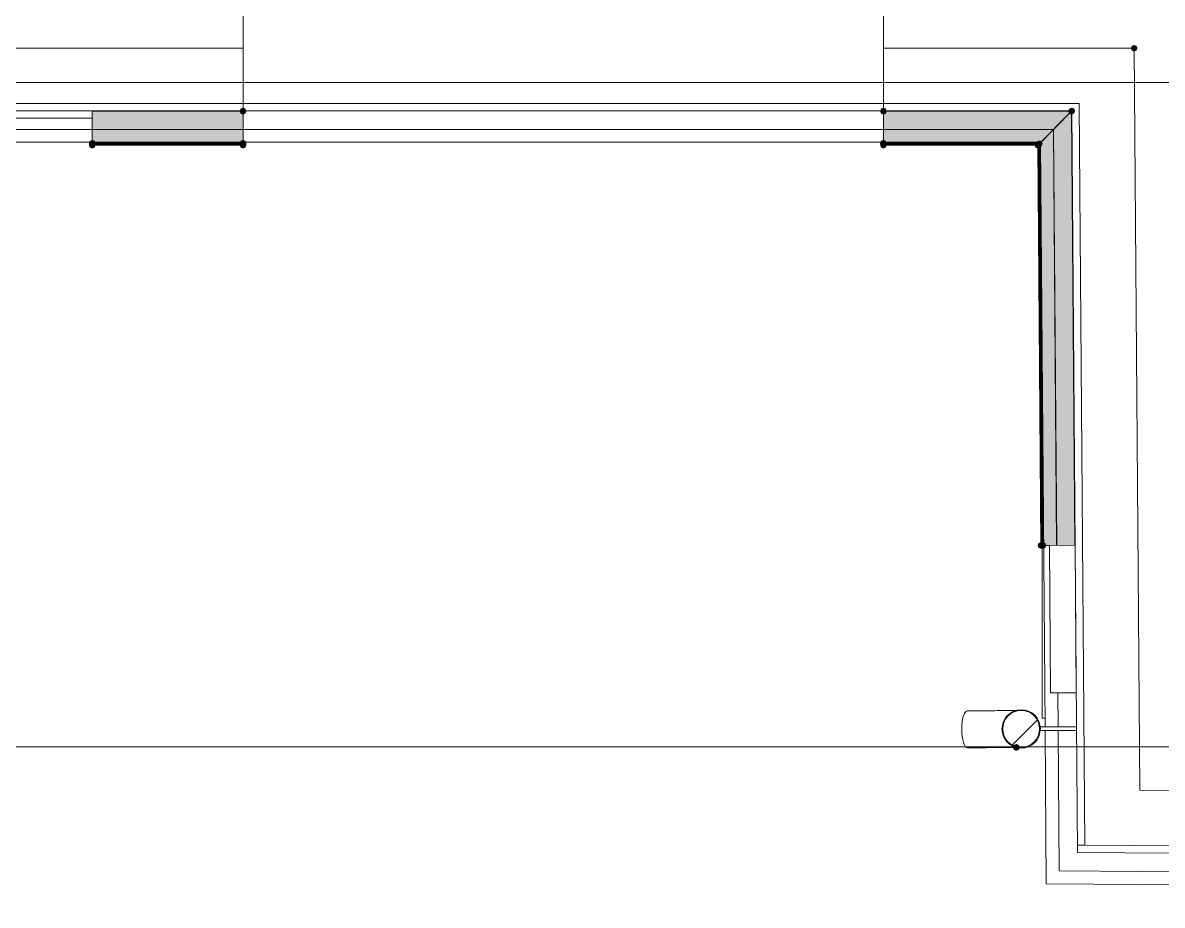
# Model space of a CAD drawing. Header units: millimetres. Extents: x 0 to 1189, y 0 to 841.
# Drawn here: x 688.4 to 719.27, y 283.58 to 307.49 of the extents above; entities that cross this region are included whole.
import ezdxf

# ---------------------------------------------------------------- set-up
doc = ezdxf.new("R2010")
doc.units = ezdxf.units.MM

msp = doc.modelspace()

# ---------------------------------------------------------------- hatches: boundary and pattern name
h = msp.add_hatch(color=7)
h.dxf.hatch_style = 2
h.paths.add_polyline_path([(718.512098, 306.89424), (718.448535, 306.867802), (718.422098, 306.804239), (718.448535, 306.740677), (718.512098, 306.714239), (718.57566, 306.740677), (718.602098, 306.804239), (718.57566, 306.867802)])
at = {"true_color": 0x3d3d3d}
h = msp.add_hatch(color=250, dxfattribs=at)
h.dxf.hatch_style = 2
h.paths.add_polyline_path([(690.283055, 305.094237), (694.369061, 305.094237), (694.369061, 304.232235), (690.283055, 304.232235)])
h = msp.add_hatch(color=7)
h.dxf.hatch_style = 2
h.paths.add_polyline_path([(694.459061, 305.104237), (694.432623, 305.167799), (694.369061, 305.194237), (694.305498, 305.167799), (694.279061, 305.104237), (694.279061, 305.094237), (694.305498, 305.030674), (694.369061, 305.004237), (694.432623, 305.030674), (694.459061, 305.094237)])
h = msp.add_hatch(color=7)
h.dxf.hatch_style = 2
h.paths.add_polyline_path([(711.629087, 305.094237), (711.655525, 305.030674), (711.719087, 305.004237), (711.78265, 305.030674), (711.809087, 305.094237), (711.809087, 305.104237), (711.78265, 305.167799), (711.719087, 305.194237), (711.655525, 305.167799), (711.629087, 305.104237)])
h = msp.add_hatch(color=250, dxfattribs=at)
h.dxf.hatch_style = 2
h.paths.add_polyline_path([(711.719087, 304.232235), (711.719087, 305.094237), (716.814095, 305.094237), (715.959094, 304.232235)])
h = msp.add_hatch(color=250, dxfattribs=at)
h.dxf.hatch_style = 2
h.paths.add_polyline_path([(715.959094, 304.219235), (716.814095, 305.094237), (716.904095, 293.337219), (716.214094, 293.332219), (716.042094, 293.330219)])
h = msp.add_hatch(color=7)
h.dxf.hatch_style = 2
h.paths.add_polyline_path([(716.750455, 305.157877), (716.724204, 305.094237), (716.750455, 305.030597), (716.814095, 305.004346), (716.877735, 305.030597), (716.887735, 305.040597), (716.913986, 305.104237), (716.887735, 305.167877), (716.824095, 305.194128), (716.760455, 305.167877)])
h = msp.add_hatch(color=7)
h.dxf.hatch_style = 2
h.paths.add_polyline_path([(690.373055, 304.232235), (690.346617, 304.295798), (690.283055, 304.322236), (690.219492, 304.295798), (690.193054, 304.232235), (690.193054, 304.219235), (690.219492, 304.155673), (690.283055, 304.129235), (690.346617, 304.155673), (690.373055, 304.219235)])
h = msp.add_hatch(color=7)
h.dxf.hatch_style = 2
h.paths.add_polyline_path([(690.193054, 304.211235), (690.219492, 304.147673), (690.283055, 304.121235), (690.346617, 304.147673), (690.373055, 304.211235), (690.346617, 304.277798), (690.283055, 304.304236), (690.219492, 304.277798)])
h = msp.add_hatch(color=7)
h.dxf.hatch_style = 2
h.paths.add_polyline_path([(690.193054, 304.188235), (690.219492, 304.124673), (690.283055, 304.098235), (690.346617, 304.124673), (690.373055, 304.188235), (690.346617, 304.255798), (690.283055, 304.282236), (690.219492, 304.255798)])
h = msp.add_hatch(color=7)
h.dxf.hatch_style = 2
h.paths.add_polyline_path([(690.193054, 304.176235), (690.219492, 304.112673), (690.283055, 304.086235), (690.346617, 304.112673), (690.373055, 304.176235), (690.373055, 304.189235), (690.346617, 304.252798), (690.283055, 304.279236), (690.219492, 304.252798), (690.193054, 304.189235)])
h = msp.add_hatch(color=7)
h.dxf.hatch_style = 2
h.paths.add_polyline_path([(690.373055, 304.189235), (690.346617, 304.252798), (690.283055, 304.279236), (690.219492, 304.252798), (690.193054, 304.189235), (690.193054, 304.176235), (690.219492, 304.112673), (690.283055, 304.086235), (690.346617, 304.112673), (690.373055, 304.176235)])
h = msp.add_hatch(color=7)
h.dxf.hatch_style = 2
h.paths.add_polyline_path([(690.373055, 304.186235), (690.346617, 304.249798), (690.283055, 304.276236), (690.219492, 304.249798), (690.193054, 304.186235), (690.193054, 304.176235), (690.219492, 304.112673), (690.283055, 304.086235), (690.346617, 304.112673), (690.373055, 304.176235)])
h = msp.add_hatch(color=250, dxfattribs=at)
h.dxf.hatch_style = 2
h.paths.add_polyline_path([(694.369061, 304.214235), (690.283055, 304.214235)])
h = msp.add_hatch(color=250, dxfattribs=at)
h.dxf.hatch_style = 2
h.paths.add_polyline_path([(690.283055, 304.176235), (690.283055, 304.188235), (694.369061, 304.188235), (694.369061, 304.176235)])
h = msp.add_hatch(color=7)
h.dxf.hatch_style = 2
h.paths.add_polyline_path([(694.279061, 304.219235), (694.305498, 304.155673), (694.369061, 304.129235), (694.432623, 304.155673), (694.459061, 304.219235), (694.459061, 304.232235), (694.432623, 304.295798), (694.369061, 304.322236), (694.305498, 304.295798), (694.279061, 304.232235)])
h = msp.add_hatch(color=7)
h.dxf.hatch_style = 2
h.paths.add_polyline_path([(694.459061, 304.214235), (694.432623, 304.277798), (694.369061, 304.304236), (694.305498, 304.277798), (694.279061, 304.214235), (694.305498, 304.147673), (694.369061, 304.121235), (694.432623, 304.147673)])
h = msp.add_hatch(color=7)
h.dxf.hatch_style = 2
h.paths.add_polyline_path([(694.459061, 304.192235), (694.432623, 304.255798), (694.369061, 304.282236), (694.305498, 304.255798), (694.279061, 304.192235), (694.305498, 304.124673), (694.369061, 304.098235), (694.432623, 304.124673)])
h = msp.add_hatch(color=7)
h.dxf.hatch_style = 2
h.paths.add_polyline_path([(694.279061, 304.176235), (694.305498, 304.112673), (694.369061, 304.086235), (694.432623, 304.112673), (694.459061, 304.176235), (694.459061, 304.189235), (694.432623, 304.252798), (694.369061, 304.279236), (694.305498, 304.252798), (694.279061, 304.189235)])
h = msp.add_hatch(color=7)
h.dxf.hatch_style = 2
h.paths.add_polyline_path([(694.459061, 304.189235), (694.432623, 304.252798), (694.369061, 304.279236), (694.305498, 304.252798), (694.279061, 304.189235), (694.279061, 304.176235), (694.305498, 304.112673), (694.369061, 304.086235), (694.432623, 304.112673), (694.459061, 304.176235)])
h = msp.add_hatch(color=7)
h.dxf.hatch_style = 2
h.paths.add_polyline_path([(694.279061, 304.176235), (694.305498, 304.112673), (694.369061, 304.086235), (694.432623, 304.112673), (694.459061, 304.176235), (694.459061, 304.186235), (694.432623, 304.249798), (694.369061, 304.276236), (694.305498, 304.249798), (694.279061, 304.186235)])
h = msp.add_hatch(color=7)
h.dxf.hatch_style = 2
h.paths.add_polyline_path([(711.809087, 304.232235), (711.78265, 304.295798), (711.719087, 304.322236), (711.655525, 304.295798), (711.629087, 304.232235), (711.629087, 304.219235), (711.655525, 304.155673), (711.719087, 304.129235), (711.78265, 304.155673), (711.809087, 304.219235)])
h = msp.add_hatch(color=7)
h.dxf.hatch_style = 2
h.paths.add_polyline_path([(711.629087, 304.211235), (711.655525, 304.147673), (711.719087, 304.121235), (711.78265, 304.147673), (711.809087, 304.211235), (711.78265, 304.277798), (711.719087, 304.304236), (711.655525, 304.277798)])
h = msp.add_hatch(color=7)
h.dxf.hatch_style = 2
h.paths.add_polyline_path([(711.629087, 304.188235), (711.655525, 304.124673), (711.719087, 304.098235), (711.78265, 304.124673), (711.809087, 304.188235), (711.78265, 304.255798), (711.719087, 304.282236), (711.655525, 304.255798)])
h = msp.add_hatch(color=7)
h.dxf.hatch_style = 2
h.paths.add_polyline_path([(711.629087, 304.176235), (711.655525, 304.112673), (711.719087, 304.086235), (711.78265, 304.112673), (711.809087, 304.176235), (711.809087, 304.189235), (711.78265, 304.252798), (711.719087, 304.279236), (711.655525, 304.252798), (711.629087, 304.189235)])
h = msp.add_hatch(color=7)
h.dxf.hatch_style = 2
h.paths.add_polyline_path([(711.809087, 304.189235), (711.78265, 304.252798), (711.719087, 304.279236), (711.655525, 304.252798), (711.629087, 304.189235), (711.629087, 304.176235), (711.655525, 304.112673), (711.719087, 304.086235), (711.78265, 304.112673), (711.809087, 304.176235)])
h = msp.add_hatch(color=7)
h.dxf.hatch_style = 2
h.paths.add_polyline_path([(711.809087, 304.186235), (711.78265, 304.249798), (711.719087, 304.276236), (711.655525, 304.249798), (711.629087, 304.186235), (711.629087, 304.176235), (711.655525, 304.112673), (711.719087, 304.086235), (711.78265, 304.112673), (711.809087, 304.176235)])
h = msp.add_hatch(color=250, dxfattribs=at)
h.dxf.hatch_style = 2
h.paths.add_polyline_path([(715.904094, 304.188235), (715.904094, 304.176235), (711.719087, 304.176235), (711.719087, 304.188235)])
h = msp.add_hatch(color=7)
h.dxf.hatch_style = 2
h.paths.add_polyline_path([(715.97999, 304.126029), (716.002861, 304.19096), (715.973301, 304.253132), (715.908369, 304.276002), (715.846197, 304.246442), (715.837197, 304.236442), (715.814327, 304.171511), (715.843887, 304.109339), (715.908818, 304.086469), (715.97099, 304.116028)])
h = msp.add_hatch(color=7)
h.dxf.hatch_style = 2
h.paths.add_polyline_path([(715.852454, 304.251875), (715.826203, 304.188235), (715.852454, 304.124596), (715.916094, 304.098344), (715.979733, 304.124596), (716.009985, 304.192235), (715.983733, 304.255875), (715.920094, 304.282127)])
h = msp.add_hatch(color=7)
h.dxf.hatch_style = 2
h.paths.add_polyline_path([(715.875454, 304.274875), (715.849203, 304.211235), (715.875454, 304.147596), (715.939094, 304.121344), (716.002734, 304.147596), (716.031985, 304.214235), (716.005734, 304.277875), (715.942094, 304.304127)])
h = msp.add_hatch(color=250, dxfattribs=at)
h.dxf.hatch_style = 2
h.paths.add_polyline_path([(715.916094, 304.188235), (715.999094, 293.330219), (715.986094, 293.330219), (715.904094, 304.176235)])
h = msp.add_hatch(color=7)
h.dxf.hatch_style = 2
h.paths.add_polyline_path([(715.986094, 293.420219), (715.922531, 293.393781), (715.896094, 293.330219), (715.922531, 293.266656), (715.986094, 293.240219), (715.999094, 293.240219), (716.062656, 293.266656), (716.089094, 293.330219), (716.062656, 293.393781), (715.999094, 293.420219)])
h = msp.add_hatch(color=7)
h.dxf.hatch_style = 2
h.paths.add_polyline_path([(715.999094, 293.240219), (716.062656, 293.266656), (716.089094, 293.330219), (716.062656, 293.393781), (715.999094, 293.420219), (715.986094, 293.420219), (715.922531, 293.393781), (715.896094, 293.330219), (715.922531, 293.266656), (715.986094, 293.240219)])
h = msp.add_hatch(color=7)
h.dxf.hatch_style = 2
h.paths.add_polyline_path([(715.986094, 293.420219), (715.922531, 293.393781), (715.896094, 293.330219), (715.922531, 293.266656), (715.986094, 293.240219), (715.996094, 293.240219), (716.059656, 293.266656), (716.086094, 293.330219), (716.059656, 293.393781), (715.996094, 293.420219)])
h = msp.add_hatch(color=7)
h.dxf.hatch_style = 2
h.paths.add_polyline_path([(716.002094, 293.240219), (716.065656, 293.266656), (716.092094, 293.330219), (716.065656, 293.393781), (716.002094, 293.420219), (715.935531, 293.393781), (715.909094, 293.330219), (715.935531, 293.266656)])
h = msp.add_hatch(color=7)
h.dxf.hatch_style = 2
h.paths.add_polyline_path([(716.025094, 293.240219), (716.088657, 293.266656), (716.115094, 293.330219), (716.088657, 293.393781), (716.025094, 293.420219), (715.958531, 293.393781), (715.932094, 293.330219), (715.958531, 293.266656)])
h = msp.add_hatch(color=7)
h.dxf.hatch_style = 2
h.paths.add_polyline_path([(716.029094, 293.420219), (715.965531, 293.393781), (715.939094, 293.330219), (715.965531, 293.266656), (716.029094, 293.240219), (716.042094, 293.240219), (716.105657, 293.266656), (716.132094, 293.330219), (716.105657, 293.393781), (716.042094, 293.420219)])
h = msp.add_hatch(color=250, dxfattribs=at)
h.dxf.hatch_style = 2
h.paths.add_polyline_path([(716.025094, 293.330219), (716.023094, 293.570219)])
h = msp.add_hatch(color=7)
h.dxf.hatch_style = 2
h.paths.add_polyline_path([(715.325093, 287.76721), (715.388655, 287.793648), (715.415093, 287.85721), (715.388655, 287.920773), (715.325093, 287.947211), (715.312093, 287.947211), (715.24853, 287.920773), (715.222093, 287.85721), (715.24853, 287.793648), (715.312093, 287.76721)])

# ---------------------------------------------------------------- linework, layer by layer
at = {"color": 7, "lineweight": 0}
for points in [[(694.369061, 306.804239), (694.369061, 308.004241)], [(711.719087, 308.004241), (711.719087, 306.804239)], [(683.519044, 306.804239), (694.369061, 306.804239)], [(694.369061, 305.104237), (694.369061, 306.804239)], [(711.719087, 306.804239), (718.512098, 306.804239)], [(711.719087, 306.804239), (711.719087, 305.104237)], [(718.512098, 306.804239), (718.664098, 286.696209)], [(718.664098, 286.696209), (718.512098, 306.804239)], [(202.529309, 305.871238), (808.382235, 305.871238)], [(694.369061, 305.304237), (683.519044, 305.304237)], [(694.369061, 305.304237), (711.719087, 305.304237)], [(717.023095, 305.304237), (711.719087, 305.304237)], [(717.023095, 305.104237), (717.023095, 305.304237)], [(717.023095, 305.304237), (717.175096, 285.207206)], [(683.519044, 305.104237), (694.369061, 305.104237)], [(690.283055, 304.904237), (690.283055, 305.104237)], [(690.283055, 305.094237), (690.283055, 304.904237)], [(694.369061, 305.094237), (690.283055, 305.094237)], [(694.369061, 305.094237), (690.283055, 305.094237)], [(694.259061, 305.104237), (694.369061, 305.104237)], [(694.259061, 305.104237), (694.369061, 305.104237)], [(711.719087, 305.104237), (694.369061, 305.104237)], [(694.369061, 305.094237), (694.369061, 304.604236)], [(694.369061, 304.604236), (694.369061, 305.094237)], [(711.719087, 305.104237), (716.824095, 305.104237)], [(711.719087, 305.104237), (711.859088, 305.104237)], [(711.719087, 305.104237), (711.859088, 305.104237)], [(711.719087, 305.094237), (711.719087, 304.604236)], [(711.719087, 304.604236), (711.719087, 305.094237)], [(716.814095, 305.094237), (711.719087, 305.094237)], [(716.814095, 305.094237), (711.719087, 305.094237)], [(715.904094, 304.176235), (716.814095, 305.094237)], [(716.814095, 305.094237), (715.917094, 304.189235)], [(716.904095, 293.337219), (716.814095, 305.094237)], [(716.904095, 293.337219), (716.814095, 305.094237)], [(716.824095, 305.104237), (716.976095, 285.008206)], [(686.283048, 304.904237), (690.283055, 304.904237)], [(690.283055, 304.904237), (690.283055, 304.189235)], [(690.283055, 304.176235), (690.283055, 304.904237)], [(382.359584, 304.604236), (694.369061, 304.604236)], [(683.519044, 304.604236), (716.328094, 304.604236)], [(694.369061, 304.604236), (694.369061, 304.254236)], [(711.719087, 304.604236), (711.719087, 304.254236)], [(716.325094, 304.601236), (716.411095, 293.333219)], [(716.413095, 293.333219), (716.328094, 304.604236)], [(715.978094, 304.254236), (662.783013, 304.254236)], [(690.283055, 304.189235), (690.283055, 304.232235)], [(694.369061, 304.232235), (690.283055, 304.232235)], [(690.283055, 304.219235), (690.283055, 304.189235)], [(690.283055, 304.189235), (690.283055, 304.219235)], [(690.283055, 304.219235), (690.283055, 304.189235)], [(694.369061, 304.219235), (690.283055, 304.219235)], [(694.369061, 304.214235), (690.283055, 304.214235)], [(690.283055, 304.192235), (690.283055, 304.211235)], [(690.283055, 304.211235), (690.283055, 304.192235)], [(694.369061, 304.211235), (690.283055, 304.211235)], [(694.369061, 304.192235), (690.283055, 304.192235)], [(694.369061, 304.189235), (690.283055, 304.189235)], [(694.369061, 304.188235), (690.283055, 304.188235)], [(694.369061, 304.186235), (690.283055, 304.186235)], [(694.369061, 304.176235), (690.283055, 304.176235)], [(694.369061, 304.176235), (690.283055, 304.176235)], [(694.369061, 304.254236), (694.369061, 304.176235)], [(694.369061, 304.189235), (694.369061, 304.254236)], [(694.369061, 304.232235), (694.369061, 304.189235)], [(694.369061, 304.189235), (694.369061, 304.219235)], [(694.369061, 304.219235), (694.369061, 304.189235)], [(694.369061, 304.189235), (694.369061, 304.219235)], [(694.369061, 304.192235), (694.369061, 304.211235)], [(694.369061, 304.211235), (694.369061, 304.192235)], [(711.719087, 304.254236), (711.719087, 304.189235)], [(711.719087, 304.176235), (711.719087, 304.254236)], [(711.719087, 304.189235), (711.719087, 304.232235)], [(715.959094, 304.232235), (711.719087, 304.232235)], [(711.719087, 304.219235), (711.719087, 304.189235)], [(711.719087, 304.189235), (711.719087, 304.219235)], [(711.719087, 304.219235), (711.719087, 304.189235)], [(715.946094, 304.219235), (711.719087, 304.219235)], [(715.942094, 304.214235), (711.719087, 304.214235)], [(711.719087, 304.192235), (711.719087, 304.211235)], [(711.719087, 304.211235), (711.719087, 304.192235)], [(715.939094, 304.211235), (711.719087, 304.211235)], [(715.920094, 304.192235), (711.719087, 304.192235)], [(715.917094, 304.189235), (711.719087, 304.189235)], [(715.916094, 304.188235), (711.719087, 304.188235)], [(715.913094, 304.186235), (711.719087, 304.186235)], [(715.904094, 304.176235), (711.719087, 304.176235)], [(715.904094, 304.176235), (711.719087, 304.176235)], [(715.904094, 304.176235), (715.917094, 304.189235)], [(715.917094, 304.189235), (715.904094, 304.176235)], [(715.986094, 293.330219), (715.904094, 304.176235)], [(715.986094, 293.330219), (715.904094, 304.176235)], [(715.996094, 293.330219), (715.913094, 304.186235)], [(715.999094, 293.330219), (715.916094, 304.188235)], [(715.917094, 304.189235), (715.959094, 304.232235)], [(715.946094, 304.219235), (715.917094, 304.189235)], [(715.917094, 304.189235), (715.946094, 304.219235)], [(715.946094, 304.219235), (715.917094, 304.189235)], [(715.999094, 293.330219), (715.917094, 304.189235)], [(715.920094, 304.192235), (715.939094, 304.211235)], [(715.939094, 304.211235), (715.920094, 304.192235)], [(716.002094, 293.330219), (715.920094, 304.192235)], [(716.022094, 293.330219), (715.939094, 304.211235)], [(716.025094, 293.330219), (715.942094, 304.214235)], [(715.959094, 304.232235), (715.946094, 304.219235)], [(716.029094, 293.330219), (715.946094, 304.219235)], [(716.042094, 293.330219), (715.959094, 304.232235)], [(716.099094, 288.410211), (715.978094, 304.251236)], [(716.023094, 288.646212), (716.023094, 294.25322)], [(716.023094, 294.25322), (716.054094, 294.25322)], [(716.214094, 293.332219), (715.986094, 293.330219)], [(715.999094, 293.330219), (716.214094, 293.332219)], [(716.029094, 293.330219), (715.999094, 293.330219)], [(715.999094, 293.330219), (716.029094, 293.330219)], [(716.042094, 293.330219), (715.999094, 293.330219)], [(716.002094, 293.330219), (716.029094, 293.330219)], [(716.002094, 293.330219), (716.022094, 293.330219)], [(716.022094, 293.330219), (716.002094, 293.330219)], [(716.914095, 293.337219), (716.214094, 293.332219)], [(716.214094, 293.332219), (716.904095, 293.337219)], [(716.214094, 293.332219), (716.242094, 289.332213)], [(716.942095, 289.337213), (716.914095, 293.337219)], [(716.242094, 289.332213), (716.942095, 289.337213)], [(716.442095, 289.333213), (716.449095, 288.412211)], [(716.451095, 288.412211), (716.444095, 289.334213)], [(713.839192, 288.345897), (713.841561, 288.446932), (713.849842, 288.540968), (713.863441, 288.626021), (713.881764, 288.700105), (713.904217, 288.761235), (713.930204, 288.807428), (713.959132, 288.836696), (713.990406, 288.847056)], [(714.411091, 288.850212), (713.986091, 288.847212)], [(714.411091, 288.850212), (714.468092, 288.850212)], [(714.468092, 288.850212), (714.523092, 288.851212)], [(714.523092, 288.851212), (714.578092, 288.851212)], [(714.578092, 288.851212), (714.632092, 288.851212)], [(714.632092, 288.851212), (714.685092, 288.852212)], [(714.685092, 288.852212), (714.737092, 288.852212)], [(714.737092, 288.852212), (714.787092, 288.853212)], [(714.787092, 288.853212), (714.836092, 288.853212)], [(714.836092, 288.853212), (714.884092, 288.853212)], [(714.884092, 288.853212), (714.930092, 288.854212)], [(714.930092, 288.854212), (714.974092, 288.854212)], [(714.931092, 288.354211), (714.941665, 288.462956), (714.971983, 288.56054), (715.01995, 288.648866), (715.083467, 288.725837), (715.160438, 288.789354), (715.248765, 288.837321), (715.346349, 288.86764), (715.451093, 288.878212), (715.555468, 288.86773), (715.652718, 288.837665), (715.740781, 288.790093), (715.817594, 288.727087), (715.881094, 288.650721), (715.929219, 288.563071), (715.959906, 288.466209), (715.971094, 288.362211)], [(714.951092, 288.354211), (714.961256, 288.458938), (714.990405, 288.552774), (715.036522, 288.637704), (715.097593, 288.711712), (715.1716, 288.772782), (715.25653, 288.818899), (715.350366, 288.848048), (715.451093, 288.858212), (715.551451, 288.848136), (715.644953, 288.819228), (715.729619, 288.773468), (715.803469, 288.712837), (715.864521, 288.639315), (715.910797, 288.554883), (715.940314, 288.461522), (715.951094, 288.361211)], [(714.974092, 288.854212), (715.017092, 288.854212)], [(715.017092, 288.854212), (715.058092, 288.855212)], [(715.058092, 288.855212), (715.098093, 288.855212)], [(715.098093, 288.855212), (715.135093, 288.855212)], [(715.135093, 288.855212), (715.171093, 288.856212)], [(715.171093, 288.856212), (715.205093, 288.856212)], [(715.205093, 288.856212), (715.236093, 288.856212)], [(715.236093, 288.856212), (715.266093, 288.856212)], [(715.266093, 288.856212), (715.294093, 288.856212)], [(715.294093, 288.856212), (715.317093, 288.857212)], [(716.023094, 288.646212), (716.097094, 288.646212)], [(713.99797, 287.847083), (713.966542, 287.85701), (713.937174, 287.885937), (713.91049, 287.931854), (713.887115, 287.992749), (713.867673, 288.066612), (713.852788, 288.151432), (713.843087, 288.245197), (713.839192, 288.345897)], [(715.971094, 288.362211), (715.960522, 288.25318), (715.930203, 288.155461), (715.882236, 288.067117), (715.818719, 287.990211), (715.741748, 287.926804), (715.653421, 287.878961), (715.555837, 287.848742), (715.451093, 287.83821), (715.346718, 287.848652), (715.249468, 287.878617), (715.161405, 287.926066), (715.084592, 287.988961), (715.021092, 288.065262), (714.972967, 288.15293), (714.94228, 288.249926), (714.931092, 288.354211)], [(715.951094, 288.361211), (715.94093, 288.257197), (715.911781, 288.163227), (715.865664, 288.078279), (715.804594, 288.004336), (715.730586, 287.943377), (715.645656, 287.897382), (715.55182, 287.868334), (715.451093, 287.85821), (715.350735, 287.868244), (715.257233, 287.897039), (715.172567, 287.942638), (715.098718, 288.003086), (715.037665, 288.076424), (714.991389, 288.160695), (714.961872, 288.253944), (714.951092, 288.354211)], [(715.218093, 287.929211), (715.885094, 288.596212)], [(716.951095, 288.419211), (715.961094, 288.411211)], [(715.961094, 288.311211), (716.951095, 288.319211)], [(716.132094, 284.164205), (716.100094, 288.315211)], [(716.450095, 288.319211), (716.479095, 284.512205)], [(716.480095, 284.512205), (716.451095, 288.319211)], [(202.529309, 287.87121), (808.382235, 287.87121)], [(713.993091, 287.84721), (714.418091, 287.85021)], [(714.442092, 287.85021), (714.418091, 287.85021)], [(714.498092, 287.85021), (714.442092, 287.85021)], [(714.554092, 287.85121), (714.498092, 287.85021)], [(714.608092, 287.85121), (714.554092, 287.85121)], [(714.662092, 287.85221), (714.608092, 287.85121)], [(714.714092, 287.85221), (714.662092, 287.85221)], [(714.765092, 287.85221), (714.714092, 287.85221)], [(714.815092, 287.85321), (714.765092, 287.85221)], [(714.864092, 287.85321), (714.815092, 287.85321)], [(714.911092, 287.85421), (714.864092, 287.85321)], [(714.956092, 287.85421), (714.911092, 287.85421)], [(715.000092, 287.85421), (714.956092, 287.85421)], [(715.042092, 287.85521), (715.000092, 287.85421)], [(715.083092, 287.85521), (715.042092, 287.85521)], [(715.121093, 287.85521), (715.083092, 287.85521)], [(715.158093, 287.85521), (715.121093, 287.85521)], [(715.193093, 287.85621), (715.158093, 287.85521)], [(715.226093, 287.85621), (715.193093, 287.85621)], [(715.257093, 287.85621), (715.226093, 287.85621)], [(715.285093, 287.85621), (715.257093, 287.85621)], [(715.312093, 287.85721), (715.285093, 287.85621)], [(718.664098, 286.696209), (791.659209, 286.185208)], [(796.760217, 286.150208), (718.664098, 286.696209)], [(716.975095, 285.208206), (717.175096, 285.207206)], [(716.976095, 285.008206), (798.47322, 284.438205)], [(798.27122, 284.639206), (717.175096, 285.207206)], [(716.479095, 284.512205), (720.870101, 284.481205)], [(799.329221, 283.581204), (716.132094, 284.164205)]]:
    msp.add_lwpolyline(points, dxfattribs=at)

doc.saveas('drawing.dxf')
